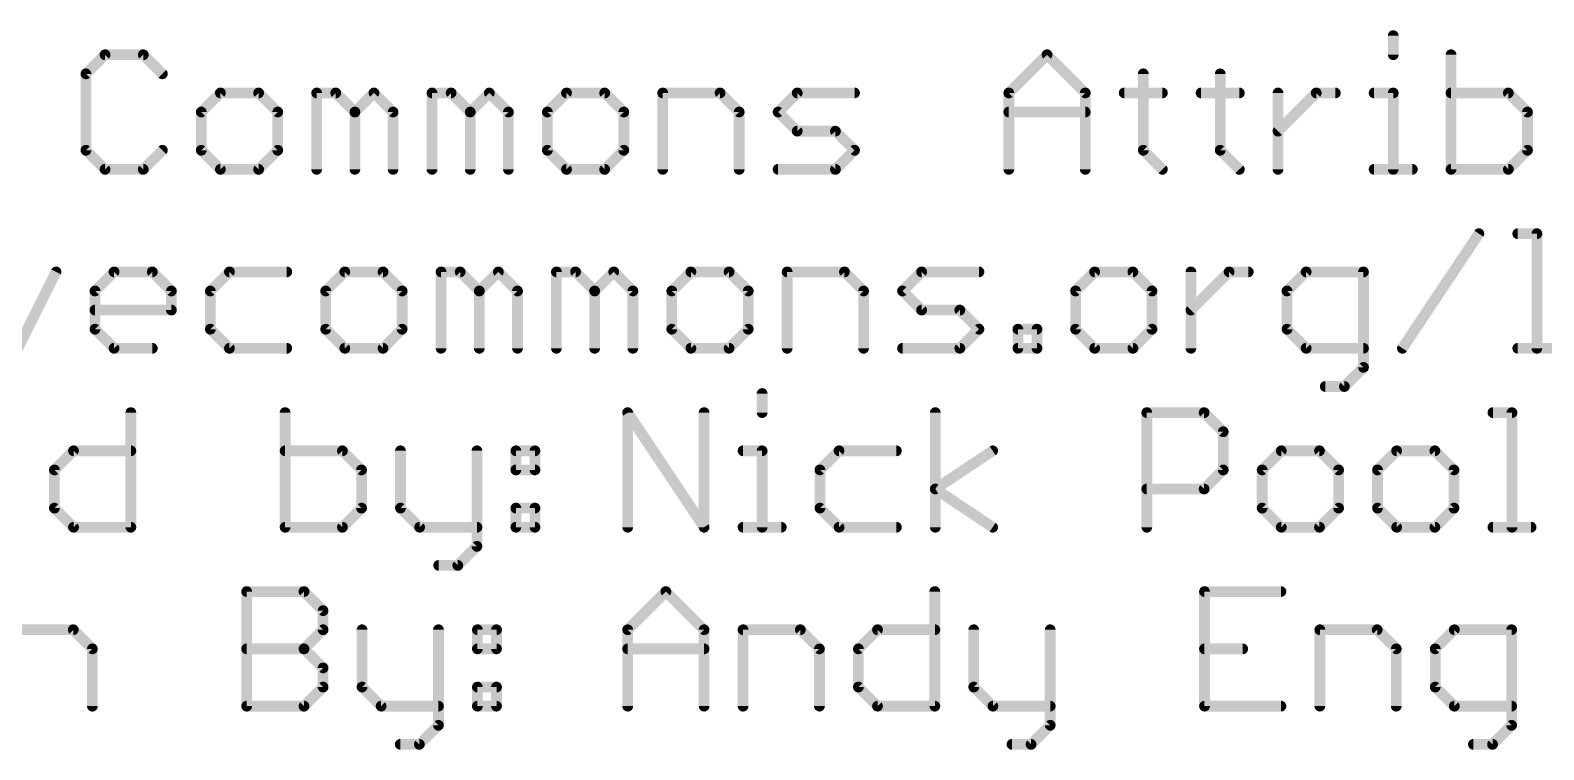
# Model space of a CAD drawing. Extents: x -38 to 69, y -13 to 33.
# Drawn here: x 4.3 to 25.78, y -13.24 to -3.03 of the extents above; entities that cross this region are included whole.
import ezdxf

# ---------------------------------------------------------------- set-up
doc = ezdxf.new("R2010")
doc.units = 0
doc.layers.add('51', color=53, linetype='CONTINUOUS')

msp = doc.modelspace()

# ---------------------------------------------------------------- linework, layer by layer
at = {"layer": '51', "const_width": 0.1524}
for points in [[(23.6407, -3.1056), (23.6407, -3.3768)], [(5.3591, -3.3768), (5.088, -3.648)], [(5.9015, -3.3768), (5.3591, -3.3768)], [(6.1726, -3.648), (5.9015, -3.3768)], [(18.1852, -3.9191), (18.7276, -3.3768)], [(18.7276, -3.3768), (19.2699, -3.9191)], [(24.461, -3.3768), (24.461, -5.0038)], [(5.088, -3.648), (5.088, -4.7326)], [(20.0936, -3.648), (20.0936, -4.7326)], [(21.185, -3.648), (21.185, -4.7326)], [(6.9963, -3.9191), (6.7251, -4.1903)], [(7.5386, -3.9191), (6.9963, -3.9191)], [(7.8098, -4.1903), (7.5386, -3.9191)], [(8.3623, -5.0038), (8.3623, -3.9191)], [(8.3623, -3.9191), (8.6335, -3.9191)], [(8.6335, -3.9191), (8.9046, -4.1903)], [(8.9046, -4.1903), (9.1758, -3.9191)], [(9.1758, -3.9191), (9.447, -4.1903)], [(9.9995, -5.0038), (9.9995, -3.9191)], [(9.9995, -3.9191), (10.2706, -3.9191)], [(10.2706, -3.9191), (10.5418, -4.1903)], [(10.5418, -4.1903), (10.8129, -3.9191)], [(10.8129, -3.9191), (11.0841, -4.1903)], [(11.9078, -3.9191), (11.6366, -4.1903)], [(12.4501, -3.9191), (11.9078, -3.9191)], [(12.7213, -4.1903), (12.4501, -3.9191)], [(13.2738, -5.0038), (13.2738, -3.9191)], [(13.2738, -3.9191), (14.0873, -3.9191)], [(14.0873, -3.9191), (14.3584, -4.1903)], [(14.9109, -4.1903), (15.1821, -3.9191)], [(15.1821, -3.9191), (15.9956, -3.9191)], [(18.1852, -5.0038), (18.1852, -3.9191)], [(19.2699, -3.9191), (19.2699, -5.0038)], [(19.8224, -3.9191), (20.3647, -3.9191)], [(20.9138, -3.9191), (21.4562, -3.9191)], [(22.0053, -5.0038), (22.0053, -3.9191)], [(22.0053, -4.4615), (22.5476, -3.9191)], [(22.5476, -3.9191), (22.8188, -3.9191)], [(23.3696, -3.9191), (23.6407, -3.9191)], [(23.6407, -3.9191), (23.6407, -5.0038)], [(25.2745, -3.9191), (24.461, -3.9191)], [(25.5457, -4.1903), (25.2745, -3.9191)], [(6.7251, -4.1903), (6.7251, -4.7326)], [(7.8098, -4.7326), (7.8098, -4.1903)], [(8.9046, -4.1903), (8.9046, -5.0038)], [(9.447, -4.1903), (9.447, -5.0038)], [(10.5418, -4.1903), (10.5418, -5.0038)], [(11.0841, -4.1903), (11.0841, -5.0038)], [(11.6366, -4.1903), (11.6366, -4.7326)], [(12.7213, -4.7326), (12.7213, -4.1903)], [(14.3584, -4.1903), (14.3584, -5.0038)], [(15.1821, -4.4615), (14.9109, -4.1903)], [(18.1852, -4.1903), (19.2699, -4.1903)], [(25.5457, -4.7326), (25.5457, -4.1903)], [(15.7244, -4.4615), (15.1821, -4.4615)], [(15.9956, -4.7326), (15.7244, -4.4615)], [(5.088, -4.7326), (5.3591, -5.0038)], [(5.9015, -5.0038), (6.1726, -4.7326)], [(6.7251, -4.7326), (6.9963, -5.0038)], [(7.5386, -5.0038), (7.8098, -4.7326)], [(11.6366, -4.7326), (11.9078, -5.0038)], [(12.4501, -5.0038), (12.7213, -4.7326)], [(15.7244, -5.0038), (15.9956, -4.7326)], [(20.0936, -4.7326), (20.3647, -5.0038)], [(21.185, -4.7326), (21.4562, -5.0038)], [(25.2745, -5.0038), (25.5457, -4.7326)], [(5.3591, -5.0038), (5.9015, -5.0038)], [(6.9963, -5.0038), (7.5386, -5.0038)], [(11.9078, -5.0038), (12.4501, -5.0038)], [(14.9109, -5.0038), (15.7244, -5.0038)], [(23.3696, -5.0038), (23.9119, -5.0038)], [(24.461, -5.0038), (25.2745, -5.0038)], [(23.7708, -7.5438), (24.8555, -5.9168)], [(25.408, -5.9168), (25.6791, -5.9168)], [(25.6791, -5.9168), (25.6791, -7.5438)], [(4.1216, -7.5438), (4.6639, -6.4591)], [(5.2164, -6.7303), (5.4876, -6.4591)], [(5.4876, -6.4591), (6.0299, -6.4591)], [(6.0299, -6.4591), (6.301, -6.7303)], [(7.1247, -6.4591), (6.8535, -6.7303)], [(7.9382, -6.4591), (7.1247, -6.4591)], [(8.7619, -6.4591), (8.4907, -6.7303)], [(9.3042, -6.4591), (8.7619, -6.4591)], [(9.5754, -6.7303), (9.3042, -6.4591)], [(10.1279, -7.5438), (10.1279, -6.4591)], [(10.1279, -6.4591), (10.399, -6.4591)], [(10.399, -6.4591), (10.6702, -6.7303)], [(10.6702, -6.7303), (10.9413, -6.4591)], [(10.9413, -6.4591), (11.2125, -6.7303)], [(11.765, -7.5438), (11.765, -6.4591)], [(11.765, -6.4591), (12.0362, -6.4591)], [(12.0362, -6.4591), (12.3073, -6.7303)], [(12.3073, -6.7303), (12.5785, -6.4591)], [(12.5785, -6.4591), (12.8497, -6.7303)], [(13.6733, -6.4591), (13.4022, -6.7303)], [(14.2157, -6.4591), (13.6733, -6.4591)], [(14.4868, -6.7303), (14.2157, -6.4591)], [(15.0393, -7.5438), (15.0393, -6.4591)], [(15.0393, -6.4591), (15.8528, -6.4591)], [(15.8528, -6.4591), (16.124, -6.7303)], [(16.6765, -6.7303), (16.9476, -6.4591)], [(16.9476, -6.4591), (17.7611, -6.4591)], [(19.4034, -6.4591), (19.1322, -6.7303)], [(19.9457, -6.4591), (19.4034, -6.4591)], [(20.2169, -6.7303), (19.9457, -6.4591)], [(20.7694, -7.5438), (20.7694, -6.4591)], [(20.7694, -7.0015), (21.3117, -6.4591)], [(21.3117, -6.4591), (21.5829, -6.4591)], [(22.4048, -6.4591), (22.1337, -6.7303)], [(23.2183, -6.4591), (22.4048, -6.4591)], [(23.2183, -7.815), (23.2183, -6.4591)], [(5.2164, -7.2726), (5.2164, -6.7303)], [(6.301, -6.7303), (6.301, -7.0015)], [(6.8535, -6.7303), (6.8535, -7.2726)], [(8.4907, -6.7303), (8.4907, -7.2726)], [(9.5754, -7.2726), (9.5754, -6.7303)], [(10.6702, -6.7303), (10.6702, -7.5438)], [(11.2125, -6.7303), (11.2125, -7.5438)], [(12.3073, -6.7303), (12.3073, -7.5438)], [(12.8497, -6.7303), (12.8497, -7.5438)], [(13.4022, -6.7303), (13.4022, -7.2726)], [(14.4868, -7.2726), (14.4868, -6.7303)], [(16.124, -6.7303), (16.124, -7.5438)], [(16.9476, -7.0015), (16.6765, -6.7303)], [(19.1322, -6.7303), (19.1322, -7.2726)], [(20.2169, -7.2726), (20.2169, -6.7303)], [(22.1337, -6.7303), (22.1337, -7.2726)], [(6.301, -7.0015), (5.2164, -7.0015)], [(17.49, -7.0015), (16.9476, -7.0015)], [(17.7611, -7.2726), (17.49, -7.0015)], [(5.4876, -7.5438), (5.2164, -7.2726)], [(6.8535, -7.2726), (7.1247, -7.5438)], [(8.4907, -7.2726), (8.7619, -7.5438)], [(9.3042, -7.5438), (9.5754, -7.2726)], [(13.4022, -7.2726), (13.6733, -7.5438)], [(14.2157, -7.5438), (14.4868, -7.2726)], [(17.49, -7.5438), (17.7611, -7.2726)], [(18.3136, -7.5438), (18.3136, -7.2726)], [(18.3136, -7.2726), (18.5848, -7.2726)], [(18.5848, -7.2726), (18.5848, -7.5438)], [(19.1322, -7.2726), (19.4034, -7.5438)], [(19.9457, -7.5438), (20.2169, -7.2726)], [(22.1337, -7.2726), (22.4048, -7.5438)], [(6.0299, -7.5438), (5.4876, -7.5438)], [(7.1247, -7.5438), (7.9382, -7.5438)], [(8.7619, -7.5438), (9.3042, -7.5438)], [(13.6733, -7.5438), (14.2157, -7.5438)], [(16.6765, -7.5438), (17.49, -7.5438)], [(18.5848, -7.5438), (18.3136, -7.5438)], [(19.4034, -7.5438), (19.9457, -7.5438)], [(22.4048, -7.5438), (23.2183, -7.5438)], [(25.408, -7.5438), (25.9503, -7.5438)], [(22.9472, -8.0861), (23.2183, -7.815)], [(14.6845, -8.1856), (14.6845, -8.4568)], [(22.676, -8.0861), (22.9472, -8.0861)], [(5.7252, -8.4568), (5.7252, -10.0838)], [(7.9149, -8.4568), (7.9149, -10.0838)], [(12.7762, -10.0838), (12.7762, -8.4568)], [(12.7762, -8.4568), (13.8609, -10.0838)], [(13.8609, -10.0838), (13.8609, -8.4568)], [(17.142, -10.0838), (17.142, -8.4568)], [(20.1434, -10.0838), (20.1434, -8.4568)], [(20.1434, -8.4568), (20.9569, -8.4568)], [(20.9569, -8.4568), (21.2281, -8.728)], [(25.0549, -8.4568), (25.326, -8.4568)], [(25.326, -8.4568), (25.326, -10.0838)], [(21.2281, -8.728), (21.2281, -9.2703)], [(4.6406, -9.2703), (4.9117, -8.9991)], [(4.9117, -8.9991), (5.7252, -8.9991)], [(8.7284, -8.9991), (7.9149, -8.9991)], [(8.9995, -9.2703), (8.7284, -8.9991)], [(9.552, -8.9991), (9.552, -9.8126)], [(10.6367, -8.9991), (10.6367, -10.355)], [(11.1892, -8.9991), (11.4604, -8.9991)], [(11.1892, -9.2703), (11.1892, -8.9991)], [(11.4604, -8.9991), (11.4604, -9.2703)], [(14.4134, -8.9991), (14.6845, -8.9991)], [(14.6845, -8.9991), (14.6845, -10.0838)], [(15.776, -8.9991), (15.5048, -9.2703)], [(16.5895, -8.9991), (15.776, -8.9991)], [(17.142, -9.5415), (17.9554, -8.9991)], [(22.0517, -8.9991), (21.7806, -9.2703)], [(22.5941, -8.9991), (22.0517, -8.9991)], [(22.8652, -9.2703), (22.5941, -8.9991)], [(23.6889, -8.9991), (23.4177, -9.2703)], [(24.2312, -8.9991), (23.6889, -8.9991)], [(24.5024, -9.2703), (24.2312, -8.9991)], [(4.6406, -9.8126), (4.6406, -9.2703)], [(8.9995, -9.8126), (8.9995, -9.2703)], [(11.4604, -9.2703), (11.1892, -9.2703)], [(15.5048, -9.2703), (15.5048, -9.8126)], [(21.2281, -9.2703), (20.9569, -9.5415)], [(21.7806, -9.2703), (21.7806, -9.8126)], [(22.8652, -9.8126), (22.8652, -9.2703)], [(23.4177, -9.2703), (23.4177, -9.8126)], [(24.5024, -9.8126), (24.5024, -9.2703)], [(17.9554, -10.0838), (17.142, -9.5415)], [(20.9569, -9.5415), (20.1434, -9.5415)], [(4.9117, -10.0838), (4.6406, -9.8126)], [(8.7284, -10.0838), (8.9995, -9.8126)], [(9.552, -9.8126), (9.8232, -10.0838)], [(11.1892, -9.8126), (11.4604, -9.8126)], [(11.1892, -10.0838), (11.1892, -9.8126)], [(11.4604, -9.8126), (11.4604, -10.0838)], [(15.5048, -9.8126), (15.776, -10.0838)], [(21.7806, -9.8126), (22.0517, -10.0838)], [(22.5941, -10.0838), (22.8652, -9.8126)], [(23.4177, -9.8126), (23.6889, -10.0838)], [(24.2312, -10.0838), (24.5024, -9.8126)], [(5.7252, -10.0838), (4.9117, -10.0838)], [(7.9149, -10.0838), (8.7284, -10.0838)], [(9.8232, -10.0838), (10.6367, -10.0838)], [(11.4604, -10.0838), (11.1892, -10.0838)], [(14.4134, -10.0838), (14.9557, -10.0838)], [(15.776, -10.0838), (16.5895, -10.0838)], [(22.0517, -10.0838), (22.5941, -10.0838)], [(23.6889, -10.0838), (24.2312, -10.0838)], [(25.0549, -10.0838), (25.5972, -10.0838)], [(10.6367, -10.355), (10.3655, -10.6261)], [(10.3655, -10.6261), (10.0944, -10.6261)], [(7.3692, -12.6238), (7.3692, -10.9968)], [(7.3692, -10.9968), (8.1827, -10.9968)], [(8.1827, -10.9968), (8.4538, -11.268)], [(12.7762, -11.5391), (13.3185, -10.9968)], [(13.3185, -10.9968), (13.8609, -11.5391)], [(17.1352, -10.9968), (17.1352, -12.6238)], [(22.0466, -10.9968), (20.962, -10.9968)], [(20.962, -10.9968), (20.962, -12.6238)], [(8.4538, -11.268), (8.4538, -11.5391)], [(4.0949, -11.5391), (4.9084, -11.5391)], [(4.9084, -11.5391), (5.1795, -11.8103)], [(8.4538, -11.5391), (8.1827, -11.8103)], [(9.0063, -11.5391), (9.0063, -12.3526)], [(10.091, -11.5391), (10.091, -12.895)], [(10.6435, -11.5391), (10.9146, -11.5391)], [(10.6435, -11.8103), (10.6435, -11.5391)], [(10.9146, -11.5391), (10.9146, -11.8103)], [(12.7762, -12.6238), (12.7762, -11.5391)], [(13.8609, -11.5391), (13.8609, -12.6238)], [(14.4134, -12.6238), (14.4134, -11.5391)], [(14.4134, -11.5391), (15.2269, -11.5391)], [(15.2269, -11.5391), (15.498, -11.8103)], [(16.0505, -11.8103), (16.3217, -11.5391)], [(16.3217, -11.5391), (17.1352, -11.5391)], [(17.6877, -11.5391), (17.6877, -12.3526)], [(18.7723, -11.5391), (18.7723, -12.895)], [(22.5991, -12.6238), (22.5991, -11.5391)], [(22.5991, -11.5391), (23.4126, -11.5391)], [(23.4126, -11.5391), (23.6838, -11.8103)], [(24.5075, -11.5391), (24.2363, -11.8103)], [(25.321, -11.5391), (24.5075, -11.5391)], [(25.321, -12.895), (25.321, -11.5391)], [(5.1795, -11.8103), (5.1795, -12.6238)], [(7.3692, -11.8103), (8.1827, -11.8103)], [(8.1827, -11.8103), (8.4538, -12.0815)], [(10.9146, -11.8103), (10.6435, -11.8103)], [(12.7762, -11.8103), (13.8609, -11.8103)], [(15.498, -11.8103), (15.498, -12.6238)], [(16.0505, -12.3526), (16.0505, -11.8103)], [(20.962, -11.8103), (21.5043, -11.8103)], [(23.6838, -11.8103), (23.6838, -12.6238)], [(24.2363, -11.8103), (24.2363, -12.3526)], [(8.4538, -12.0815), (8.4538, -12.3526)], [(8.4538, -12.3526), (8.1827, -12.6238)], [(9.0063, -12.3526), (9.2775, -12.6238)], [(10.6435, -12.3526), (10.9146, -12.3526)], [(10.6435, -12.6238), (10.6435, -12.3526)], [(10.9146, -12.3526), (10.9146, -12.6238)], [(16.3217, -12.6238), (16.0505, -12.3526)], [(17.6877, -12.3526), (17.9588, -12.6238)], [(24.2363, -12.3526), (24.5075, -12.6238)], [(8.1827, -12.6238), (7.3692, -12.6238)], [(9.2775, -12.6238), (10.091, -12.6238)], [(10.9146, -12.6238), (10.6435, -12.6238)], [(17.1352, -12.6238), (16.3217, -12.6238)], [(17.9588, -12.6238), (18.7723, -12.6238)], [(20.962, -12.6238), (22.0466, -12.6238)], [(24.5075, -12.6238), (25.321, -12.6238)], [(10.091, -12.895), (9.8198, -13.1661)], [(18.7723, -12.895), (18.5012, -13.1661)], [(25.0498, -13.1661), (25.321, -12.895)], [(9.8198, -13.1661), (9.5487, -13.1661)], [(18.5012, -13.1661), (18.23, -13.1661)], [(24.7786, -13.1661), (25.0498, -13.1661)]]:
    msp.add_lwpolyline(points, dxfattribs=at)
at = {"layer": '51', "const_width": 0.0762}
for points in [[(23.6788, -3.1056, 1), (23.6026, -3.1056)], [(5.3591, -3.3387, 1), (5.3591, -3.4149)], [(5.3861, -3.4038, 1), (5.3322, -3.3499)], [(5.9284, -3.3499, 1), (5.8745, -3.4038)], [(5.9015, -3.4149, 1), (5.9015, -3.3387)], [(18.7545, -3.3499, 1), (18.7006, -3.4038)], [(18.7545, -3.4038, 1), (18.7006, -3.3499)], [(23.6026, -3.3768, 1), (23.6788, -3.3768)], [(24.4991, -3.3768, 1), (24.4229, -3.3768)], [(5.061, -3.621, 1), (5.1149, -3.6749)], [(5.1261, -3.648, 1), (5.0499, -3.648)], [(6.1457, -3.6749, 1), (6.1996, -3.621)], [(20.1317, -3.648, 1), (20.0555, -3.648)], [(21.2231, -3.648, 1), (21.1469, -3.648)], [(6.9963, -3.881, 1), (6.9963, -3.9572)], [(7.0232, -3.9461, 1), (6.9694, -3.8922)], [(7.5656, -3.8922, 1), (7.5117, -3.9461)], [(7.5386, -3.9572, 1), (7.5386, -3.881)], [(8.4004, -3.9191, 1), (8.3242, -3.9191)], [(8.3623, -3.881, 1), (8.3623, -3.9572)], [(8.6604, -3.8922, 1), (8.6065, -3.9461)], [(8.6335, -3.9572, 1), (8.6335, -3.881)], [(9.2027, -3.8922, 1), (9.1488, -3.9461)], [(9.2027, -3.9461, 1), (9.1488, -3.8922)], [(10.0376, -3.9191, 1), (9.9614, -3.9191)], [(9.9995, -3.881, 1), (9.9995, -3.9572)], [(10.2976, -3.8922, 1), (10.2437, -3.9461)], [(10.2706, -3.9572, 1), (10.2706, -3.881)], [(10.8399, -3.8922, 1), (10.786, -3.9461)], [(10.8399, -3.9461, 1), (10.786, -3.8922)], [(11.9078, -3.881, 1), (11.9078, -3.9572)], [(11.9347, -3.9461, 1), (11.8808, -3.8922)], [(12.477, -3.8922, 1), (12.4232, -3.9461)], [(12.4501, -3.9572, 1), (12.4501, -3.881)], [(13.3119, -3.9191, 1), (13.2357, -3.9191)], [(13.2738, -3.881, 1), (13.2738, -3.9572)], [(14.1142, -3.8922, 1), (14.0603, -3.9461)], [(14.0873, -3.9572, 1), (14.0873, -3.881)], [(15.1821, -3.881, 1), (15.1821, -3.9572)], [(15.209, -3.9461, 1), (15.1551, -3.8922)], [(15.9956, -3.9572, 1), (15.9956, -3.881)], [(18.2233, -3.9191, 1), (18.1471, -3.9191)], [(18.1583, -3.8922, 1), (18.2122, -3.9461)], [(19.308, -3.9191, 1), (19.2318, -3.9191)], [(19.2429, -3.9461, 1), (19.2968, -3.8922)], [(19.8224, -3.881, 1), (19.8224, -3.9572)], [(20.3647, -3.9572, 1), (20.3647, -3.881)], [(20.9138, -3.881, 1), (20.9138, -3.9572)], [(21.4562, -3.9572, 1), (21.4562, -3.881)], [(22.0434, -3.9191, 1), (21.9672, -3.9191)], [(22.5476, -3.881, 1), (22.5476, -3.9572)], [(22.5745, -3.9461, 1), (22.5206, -3.8922)], [(22.8188, -3.9572, 1), (22.8188, -3.881)], [(23.3696, -3.881, 1), (23.3696, -3.9572)], [(23.6788, -3.9191, 1), (23.6026, -3.9191)], [(23.6407, -3.9572, 1), (23.6407, -3.881)], [(24.461, -3.881, 1), (24.461, -3.9572)], [(25.3014, -3.8922, 1), (25.2475, -3.9461)], [(25.2745, -3.9572, 1), (25.2745, -3.881)], [(6.7632, -4.1903, 1), (6.687, -4.1903)], [(6.6982, -4.1634, 1), (6.7521, -4.2172)], [(7.8479, -4.1903, 1), (7.7717, -4.1903)], [(7.7829, -4.2172, 1), (7.8367, -4.1634)], [(8.9427, -4.1903, 1), (8.8665, -4.1903)], [(8.8777, -4.1634, 1), (8.9316, -4.2172)], [(8.8777, -4.2172, 1), (8.9316, -4.1634)], [(9.4851, -4.1903, 1), (9.4089, -4.1903)], [(9.42, -4.2172, 1), (9.4739, -4.1634)], [(10.5799, -4.1903, 1), (10.5037, -4.1903)], [(10.5148, -4.1634, 1), (10.5687, -4.2172)], [(10.5148, -4.2172, 1), (10.5687, -4.1634)], [(11.1222, -4.1903, 1), (11.046, -4.1903)], [(11.0572, -4.2172, 1), (11.1111, -4.1634)], [(11.6747, -4.1903, 1), (11.5985, -4.1903)], [(11.6097, -4.1634, 1), (11.6635, -4.2172)], [(12.7594, -4.1903, 1), (12.6832, -4.1903)], [(12.6943, -4.2172, 1), (12.7482, -4.1634)], [(14.3965, -4.1903, 1), (14.3203, -4.1903)], [(14.3315, -4.2172, 1), (14.3854, -4.1634)], [(14.9379, -4.1634, 1), (14.884, -4.2172)], [(14.884, -4.1634, 1), (14.9379, -4.2172)], [(18.1852, -4.1522, 1), (18.1852, -4.2284)], [(19.2699, -4.2284, 1), (19.2699, -4.1522)], [(25.5838, -4.1903, 1), (25.5076, -4.1903)], [(25.5187, -4.2172, 1), (25.5726, -4.1634)], [(15.1821, -4.4234, 1), (15.1821, -4.4996)], [(15.1551, -4.4884, 1), (15.209, -4.4345)], [(15.7514, -4.4345, 1), (15.6975, -4.4884)], [(15.7244, -4.4996, 1), (15.7244, -4.4234)], [(21.9783, -4.4345, 1), (22.0322, -4.4884)], [(5.1149, -4.7057, 1), (5.061, -4.7596)], [(5.0499, -4.7326, 1), (5.1261, -4.7326)], [(6.1996, -4.7596, 1), (6.1457, -4.7057)], [(6.7521, -4.7057, 1), (6.6982, -4.7596)], [(6.687, -4.7326, 1), (6.7632, -4.7326)], [(7.7717, -4.7326, 1), (7.8479, -4.7326)], [(7.8367, -4.7596, 1), (7.7829, -4.7057)], [(11.6635, -4.7057, 1), (11.6097, -4.7596)], [(11.5985, -4.7326, 1), (11.6747, -4.7326)], [(12.6832, -4.7326, 1), (12.7594, -4.7326)], [(12.7482, -4.7596, 1), (12.6943, -4.7057)], [(16.0225, -4.7596, 1), (15.9686, -4.7057)], [(15.9686, -4.7596, 1), (16.0225, -4.7057)], [(20.1205, -4.7057, 1), (20.0666, -4.7596)], [(20.0555, -4.7326, 1), (20.1317, -4.7326)], [(21.2119, -4.7057, 1), (21.158, -4.7596)], [(21.1469, -4.7326, 1), (21.2231, -4.7326)], [(25.5076, -4.7326, 1), (25.5838, -4.7326)], [(25.5726, -4.7596, 1), (25.5187, -4.7057)], [(5.3591, -4.9657, 1), (5.3591, -5.0419)], [(5.3322, -5.0307, 1), (5.3861, -4.9769)], [(5.8745, -4.9769, 1), (5.9284, -5.0307)], [(5.9015, -5.0419, 1), (5.9015, -4.9657)], [(6.9963, -4.9657, 1), (6.9963, -5.0419)], [(6.9694, -5.0307, 1), (7.0232, -4.9769)], [(7.5117, -4.9769, 1), (7.5656, -5.0307)], [(7.5386, -5.0419, 1), (7.5386, -4.9657)], [(11.9078, -4.9657, 1), (11.9078, -5.0419)], [(11.8808, -5.0307, 1), (11.9347, -4.9769)], [(12.4232, -4.9769, 1), (12.477, -5.0307)], [(12.4501, -5.0419, 1), (12.4501, -4.9657)], [(14.9109, -4.9657, 1), (14.9109, -5.0419)], [(15.6975, -4.9769, 1), (15.7514, -5.0307)], [(15.7244, -5.0419, 1), (15.7244, -4.9657)], [(20.3378, -5.0307, 1), (20.3917, -4.9769)], [(21.4292, -5.0307, 1), (21.4831, -4.9769)], [(23.3696, -4.9657, 1), (23.3696, -5.0419)], [(23.9119, -5.0419, 1), (23.9119, -4.9657)], [(24.461, -4.9657, 1), (24.461, -5.0419)], [(25.2476, -4.9769, 1), (25.3014, -5.0307)], [(25.2745, -5.0419, 1), (25.2745, -4.9657)], [(8.3242, -5.0038, 1), (8.4004, -5.0038)], [(8.8665, -5.0038, 1), (8.9427, -5.0038)], [(9.4089, -5.0038, 1), (9.4851, -5.0038)], [(9.9614, -5.0038, 1), (10.0376, -5.0038)], [(10.5037, -5.0038, 1), (10.5799, -5.0038)], [(11.046, -5.0038, 1), (11.1222, -5.0038)], [(13.2357, -5.0038, 1), (13.3119, -5.0038)], [(14.3203, -5.0038, 1), (14.3965, -5.0038)], [(18.1471, -5.0038, 1), (18.2233, -5.0038)], [(19.2318, -5.0038, 1), (19.308, -5.0038)], [(21.9672, -5.0038, 1), (22.0434, -5.0038)], [(23.6026, -5.0038, 1), (23.6788, -5.0038)], [(24.4229, -5.0038, 1), (24.4991, -5.0038)], [(24.8872, -5.9379, 1), (24.8238, -5.8957)], [(25.408, -5.8787, 1), (25.408, -5.9549)], [(25.7172, -5.9168, 1), (25.641, -5.9168)], [(25.6791, -5.9549, 1), (25.6791, -5.8787)], [(4.698, -6.4762, 1), (4.6298, -6.4421)], [(5.4876, -6.421, 1), (5.4876, -6.4972)], [(5.5145, -6.4861, 1), (5.4606, -6.4322)], [(6.0568, -6.4322, 1), (6.0029, -6.4861)], [(6.0299, -6.4972, 1), (6.0299, -6.421)], [(7.1247, -6.421, 1), (7.1247, -6.4972)], [(7.1516, -6.4861, 1), (7.0978, -6.4322)], [(7.9382, -6.4972, 1), (7.9382, -6.421)], [(8.7619, -6.421, 1), (8.7619, -6.4972)], [(8.7888, -6.4861, 1), (8.7349, -6.4322)], [(9.3311, -6.4322, 1), (9.2773, -6.4861)], [(9.3042, -6.4972, 1), (9.3042, -6.421)], [(10.166, -6.4591, 1), (10.0898, -6.4591)], [(10.1279, -6.421, 1), (10.1279, -6.4972)], [(10.426, -6.4322, 1), (10.3721, -6.4861)], [(10.399, -6.4972, 1), (10.399, -6.421)], [(10.9683, -6.4322, 1), (10.9144, -6.4861)], [(10.9683, -6.4861, 1), (10.9144, -6.4322)], [(11.8031, -6.4591, 1), (11.7269, -6.4591)], [(11.765, -6.421, 1), (11.765, -6.4972)], [(12.0631, -6.4322, 1), (12.0092, -6.4861)], [(12.0362, -6.4972, 1), (12.0362, -6.421)], [(12.6054, -6.4322, 1), (12.5516, -6.4861)], [(12.6054, -6.4861, 1), (12.5516, -6.4322)], [(13.6733, -6.421, 1), (13.6733, -6.4972)], [(13.7003, -6.4861, 1), (13.6464, -6.4322)], [(14.2426, -6.4322, 1), (14.1887, -6.4861)], [(14.2157, -6.4972, 1), (14.2157, -6.421)], [(15.0774, -6.4591, 1), (15.0012, -6.4591)], [(15.0393, -6.421, 1), (15.0393, -6.4972)], [(15.8798, -6.4322, 1), (15.8259, -6.4861)], [(15.8528, -6.4972, 1), (15.8528, -6.421)], [(16.9476, -6.421, 1), (16.9476, -6.4972)], [(16.9746, -6.4861, 1), (16.9207, -6.4322)], [(17.7611, -6.4972, 1), (17.7611, -6.421)], [(19.4034, -6.421, 1), (19.4034, -6.4972)], [(19.4303, -6.4861, 1), (19.3764, -6.4322)], [(19.9727, -6.4322, 1), (19.9188, -6.4861)], [(19.9457, -6.4972, 1), (19.9457, -6.421)], [(20.8075, -6.4591, 1), (20.7313, -6.4591)], [(21.3117, -6.421, 1), (21.3117, -6.4972)], [(21.3386, -6.4861, 1), (21.2848, -6.4322)], [(21.5829, -6.4972, 1), (21.5829, -6.421)], [(22.4048, -6.421, 1), (22.4048, -6.4972)], [(22.4318, -6.4861, 1), (22.3779, -6.4322)], [(23.2564, -6.4591, 1), (23.1802, -6.4591)], [(23.2183, -6.4972, 1), (23.2183, -6.421)], [(5.2545, -6.7303, 1), (5.1783, -6.7303)], [(6.3391, -6.7303, 1), (6.2629, -6.7303)], [(6.8916, -6.7303, 1), (6.8154, -6.7303)], [(8.5288, -6.7303, 1), (8.4526, -6.7303)], [(9.6135, -6.7303, 1), (9.5373, -6.7303)], [(10.7083, -6.7303, 1), (10.6321, -6.7303)], [(11.2506, -6.7303, 1), (11.1744, -6.7303)], [(12.3454, -6.7303, 1), (12.2692, -6.7303)], [(12.8878, -6.7303, 1), (12.8116, -6.7303)], [(13.4403, -6.7303, 1), (13.3641, -6.7303)], [(14.5249, -6.7303, 1), (14.4487, -6.7303)], [(16.1621, -6.7303, 1), (16.0859, -6.7303)], [(16.7034, -6.7034, 1), (16.6495, -6.7572)], [(19.1703, -6.7303, 1), (19.0941, -6.7303)], [(20.255, -6.7303, 1), (20.1788, -6.7303)], [(22.1718, -6.7303, 1), (22.0956, -6.7303)], [(5.1894, -6.7034, 1), (5.2433, -6.7572)], [(6.2741, -6.7572, 1), (6.328, -6.7034)], [(6.8266, -6.7034, 1), (6.8805, -6.7572)], [(8.4638, -6.7034, 1), (8.5176, -6.7572)], [(9.5484, -6.7572, 1), (9.6023, -6.7034)], [(10.6432, -6.7034, 1), (10.6971, -6.7572)], [(10.6432, -6.7572, 1), (10.6971, -6.7034)], [(11.1856, -6.7572, 1), (11.2395, -6.7034)], [(12.2804, -6.7034, 1), (12.3343, -6.7572)], [(12.2804, -6.7572, 1), (12.3343, -6.7034)], [(12.8227, -6.7572, 1), (12.8766, -6.7034)], [(13.3752, -6.7034, 1), (13.4291, -6.7572)], [(14.4599, -6.7572, 1), (14.5138, -6.7034)], [(16.097, -6.7572, 1), (16.1509, -6.7034)], [(16.6495, -6.7034, 1), (16.7034, -6.7572)], [(19.1053, -6.7034, 1), (19.1592, -6.7572)], [(20.1899, -6.7572, 1), (20.2438, -6.7034)], [(22.1067, -6.7034, 1), (22.1606, -6.7572)], [(5.2164, -6.9634, 1), (5.2164, -7.0396)], [(6.2629, -7.0015, 1), (6.3391, -7.0015)], [(6.301, -7.0396, 1), (6.301, -6.9634)], [(16.9476, -6.9634, 1), (16.9476, -7.0396)], [(16.9207, -7.0284, 1), (16.9746, -6.9745)], [(17.5169, -6.9745, 1), (17.463, -7.0284)], [(17.49, -7.0396, 1), (17.49, -6.9634)], [(20.7424, -6.9745, 1), (20.7963, -7.0284)], [(5.2433, -7.2457, 1), (5.1894, -7.2996)], [(5.1783, -7.2726, 1), (5.2545, -7.2726)], [(6.8805, -7.2457, 1), (6.8266, -7.2996)], [(6.8154, -7.2726, 1), (6.8916, -7.2726)], [(8.5176, -7.2457, 1), (8.4638, -7.2996)], [(8.4526, -7.2726, 1), (8.5288, -7.2726)], [(9.5373, -7.2726, 1), (9.6135, -7.2726)], [(9.6023, -7.2996, 1), (9.5484, -7.2457)], [(13.4291, -7.2457, 1), (13.3752, -7.2996)], [(13.3641, -7.2726, 1), (13.4403, -7.2726)], [(14.4487, -7.2726, 1), (14.5249, -7.2726)], [(14.5138, -7.2996, 1), (14.4599, -7.2457)], [(17.7881, -7.2996, 1), (17.7342, -7.2457)], [(17.7342, -7.2996, 1), (17.7881, -7.2457)], [(18.3517, -7.2726, 1), (18.2755, -7.2726)], [(18.3136, -7.2345, 1), (18.3136, -7.3107)], [(18.6229, -7.2726, 1), (18.5467, -7.2726)], [(18.5848, -7.3107, 1), (18.5848, -7.2345)], [(19.1592, -7.2457, 1), (19.1053, -7.2996)], [(19.0941, -7.2726, 1), (19.1703, -7.2726)], [(20.1788, -7.2726, 1), (20.255, -7.2726)], [(20.2438, -7.2996, 1), (20.1899, -7.2457)], [(22.1606, -7.2457, 1), (22.1067, -7.2996)], [(22.0956, -7.2726, 1), (22.1718, -7.2726)], [(5.4876, -7.5057, 1), (5.4876, -7.5819)], [(5.4606, -7.5707, 1), (5.5145, -7.5169)], [(6.0299, -7.5819, 1), (6.0299, -7.5057)], [(7.1247, -7.5057, 1), (7.1247, -7.5819)], [(7.0978, -7.5707, 1), (7.1516, -7.5169)], [(7.9382, -7.5819, 1), (7.9382, -7.5057)], [(8.7619, -7.5057, 1), (8.7619, -7.5819)], [(8.7349, -7.5707, 1), (8.7888, -7.5169)], [(9.2773, -7.5169, 1), (9.3311, -7.5707)], [(9.3042, -7.5819, 1), (9.3042, -7.5057)], [(10.0898, -7.5438, 1), (10.166, -7.5438)], [(10.6321, -7.5438, 1), (10.7083, -7.5438)], [(11.1744, -7.5438, 1), (11.2506, -7.5438)], [(11.7269, -7.5438, 1), (11.8031, -7.5438)], [(12.2692, -7.5438, 1), (12.3454, -7.5438)], [(12.8116, -7.5438, 1), (12.8878, -7.5438)], [(13.6733, -7.5057, 1), (13.6733, -7.5819)], [(13.6464, -7.5707, 1), (13.7003, -7.5169)], [(14.1887, -7.5169, 1), (14.2426, -7.5707)], [(14.2157, -7.5819, 1), (14.2157, -7.5057)], [(15.0012, -7.5438, 1), (15.0774, -7.5438)], [(16.0859, -7.5438, 1), (16.1621, -7.5438)], [(16.6765, -7.5057, 1), (16.6765, -7.5819)], [(17.463, -7.5169, 1), (17.5169, -7.5707)], [(17.49, -7.5819, 1), (17.49, -7.5057)], [(18.3136, -7.5057, 1), (18.3136, -7.5819)], [(18.2755, -7.5438, 1), (18.3517, -7.5438)], [(18.5467, -7.5438, 1), (18.6229, -7.5438)], [(18.5848, -7.5819, 1), (18.5848, -7.5057)], [(19.4034, -7.5057, 1), (19.4034, -7.5819)], [(19.3764, -7.5707, 1), (19.4303, -7.5169)], [(19.9188, -7.5169, 1), (19.9726, -7.5707)], [(19.9457, -7.5819, 1), (19.9457, -7.5057)], [(20.7313, -7.5438, 1), (20.8075, -7.5438)], [(22.4048, -7.5057, 1), (22.4048, -7.5819)], [(22.3779, -7.5707, 1), (22.4318, -7.5169)], [(23.2183, -7.5819, 1), (23.2183, -7.5057)], [(23.7391, -7.5227, 1), (23.8025, -7.5649)], [(25.408, -7.5057, 1), (25.408, -7.5819)], [(25.641, -7.5438, 1), (25.7172, -7.5438)], [(23.1802, -7.815, 1), (23.2564, -7.815)], [(23.2453, -7.8419, 1), (23.1914, -7.788)], [(14.7226, -8.1856, 1), (14.6464, -8.1856)], [(22.676, -8.048, 1), (22.676, -8.1242)], [(22.9202, -8.0592, 1), (22.9741, -8.1131)], [(22.9472, -8.1242, 1), (22.9472, -8.048)], [(5.7633, -8.4568, 1), (5.6871, -8.4568)], [(7.953, -8.4568, 1), (7.8768, -8.4568)], [(12.8143, -8.4568, 1), (12.7381, -8.4568)], [(12.8079, -8.4357, 1), (12.7445, -8.4779)], [(13.899, -8.4568, 1), (13.8228, -8.4568)], [(14.6464, -8.4568, 1), (14.7226, -8.4568)], [(17.1801, -8.4568, 1), (17.1039, -8.4568)], [(20.1815, -8.4568, 1), (20.1053, -8.4568)], [(20.1434, -8.4187, 1), (20.1434, -8.4949)], [(20.9838, -8.4299, 1), (20.93, -8.4838)], [(20.9569, -8.4949, 1), (20.9569, -8.4187)], [(25.0549, -8.4187, 1), (25.0549, -8.4949)], [(25.3641, -8.4568, 1), (25.2879, -8.4568)], [(25.326, -8.4949, 1), (25.326, -8.4187)], [(21.2662, -8.728, 1), (21.19, -8.728)], [(21.2011, -8.7549, 1), (21.255, -8.701)], [(4.9117, -8.961, 1), (4.9117, -9.0372)], [(4.9387, -9.0261, 1), (4.8848, -8.9722)], [(5.7252, -9.0372, 1), (5.7252, -8.961)], [(7.9149, -8.961, 1), (7.9149, -9.0372)], [(8.7553, -8.9722, 1), (8.7014, -9.0261)], [(8.7284, -9.0372, 1), (8.7284, -8.961)], [(9.5901, -8.9991, 1), (9.5139, -8.9991)], [(10.6748, -8.9991, 1), (10.5986, -8.9991)], [(11.1892, -8.961, 1), (11.1892, -9.0372)], [(11.2273, -8.9991, 1), (11.1511, -8.9991)], [(11.4985, -8.9991, 1), (11.4223, -8.9991)], [(11.4604, -9.0372, 1), (11.4604, -8.961)], [(14.4134, -8.961, 1), (14.4134, -9.0372)], [(14.7226, -8.9991, 1), (14.6464, -8.9991)], [(14.6845, -9.0372, 1), (14.6845, -8.961)], [(15.776, -8.961, 1), (15.776, -9.0372)], [(15.8029, -9.0261, 1), (15.749, -8.9722)], [(16.5895, -9.0372, 1), (16.5895, -8.961)], [(17.9766, -9.0308, 1), (17.9343, -8.9674)], [(22.0517, -8.961, 1), (22.0517, -9.0372)], [(22.0787, -9.0261, 1), (22.0248, -8.9722)], [(22.621, -8.9722, 1), (22.5671, -9.0261)], [(22.5941, -9.0372, 1), (22.5941, -8.961)], [(23.6889, -8.961, 1), (23.6889, -9.0372)], [(23.7158, -9.0261, 1), (23.6619, -8.9722)], [(24.2582, -8.9722, 1), (24.2043, -9.0261)], [(24.2312, -9.0372, 1), (24.2312, -8.961)], [(4.6787, -9.2703, 1), (4.6025, -9.2703)], [(4.6136, -9.2434, 1), (4.6675, -9.2972)], [(9.0376, -9.2703, 1), (8.9614, -9.2703)], [(8.9726, -9.2972, 1), (9.0265, -9.2434)], [(11.1892, -9.2322, 1), (11.1892, -9.3084)], [(11.1511, -9.2703, 1), (11.2273, -9.2703)], [(11.4223, -9.2703, 1), (11.4985, -9.2703)], [(11.4604, -9.3084, 1), (11.4604, -9.2322)], [(15.5429, -9.2703, 1), (15.4667, -9.2703)], [(15.4779, -9.2434, 1), (15.5317, -9.2972)], [(21.19, -9.2703, 1), (21.2662, -9.2703)], [(21.255, -9.2972, 1), (21.2011, -9.2434)], [(21.8187, -9.2703, 1), (21.7425, -9.2703)], [(21.7536, -9.2434, 1), (21.8075, -9.2972)], [(22.9033, -9.2703, 1), (22.8271, -9.2703)], [(22.8383, -9.2972, 1), (22.8922, -9.2434)], [(23.4558, -9.2703, 1), (23.3796, -9.2703)], [(23.3908, -9.2434, 1), (23.4447, -9.2972)], [(24.5405, -9.2703, 1), (24.4643, -9.2703)], [(24.4754, -9.2972, 1), (24.5293, -9.2434)], [(17.1631, -9.5098, 1), (17.1208, -9.5732)], [(17.1208, -9.5098, 1), (17.1631, -9.5732)], [(20.1434, -9.5034, 1), (20.1434, -9.5796)], [(20.93, -9.5145, 1), (20.9838, -9.5684)], [(20.9569, -9.5796, 1), (20.9569, -9.5034)], [(4.6675, -9.7857, 1), (4.6136, -9.8396)], [(4.6025, -9.8126, 1), (4.6787, -9.8126)], [(8.9614, -9.8126, 1), (9.0376, -9.8126)], [(9.0265, -9.8396, 1), (8.9726, -9.7857)], [(9.579, -9.7857, 1), (9.5251, -9.8396)], [(9.5139, -9.8126, 1), (9.5901, -9.8126)], [(11.1892, -9.7745, 1), (11.1892, -9.8507)], [(11.2273, -9.8126, 1), (11.1511, -9.8126)], [(11.4985, -9.8126, 1), (11.4223, -9.8126)], [(11.4604, -9.8507, 1), (11.4604, -9.7745)], [(15.5317, -9.7857, 1), (15.4779, -9.8396)], [(15.4667, -9.8126, 1), (15.5429, -9.8126)], [(21.8075, -9.7857, 1), (21.7536, -9.8396)], [(21.7425, -9.8126, 1), (21.8187, -9.8126)], [(22.8271, -9.8126, 1), (22.9033, -9.8126)], [(22.8922, -9.8396, 1), (22.8383, -9.7857)], [(23.4447, -9.7857, 1), (23.3908, -9.8396)], [(23.3796, -9.8126, 1), (23.4558, -9.8126)], [(24.4643, -9.8126, 1), (24.5405, -9.8126)], [(24.5293, -9.8396, 1), (24.4754, -9.7857)], [(4.9117, -10.0457, 1), (4.9117, -10.1219)], [(4.8848, -10.1107, 1), (4.9387, -10.0569)], [(5.6871, -10.0838, 1), (5.7633, -10.0838)], [(5.7252, -10.1219, 1), (5.7252, -10.0457)], [(7.9149, -10.0457, 1), (7.9149, -10.1219)], [(7.8768, -10.0838, 1), (7.953, -10.0838)], [(8.7014, -10.0569, 1), (8.7553, -10.1107)], [(8.7284, -10.1219, 1), (8.7284, -10.0457)], [(9.8232, -10.0457, 1), (9.8232, -10.1219)], [(9.7963, -10.1107, 1), (9.8501, -10.0569)], [(10.6367, -10.1219, 1), (10.6367, -10.0457)], [(11.1892, -10.0457, 1), (11.1892, -10.1219)], [(11.1511, -10.0838, 1), (11.2273, -10.0838)], [(11.4223, -10.0838, 1), (11.4985, -10.0838)], [(11.4604, -10.1219, 1), (11.4604, -10.0457)], [(12.7381, -10.0838, 1), (12.8143, -10.0838)], [(13.8228, -10.0838, 1), (13.899, -10.0838)], [(13.8292, -10.1049, 1), (13.8926, -10.0627)], [(14.4134, -10.0457, 1), (14.4134, -10.1219)], [(14.6464, -10.0838, 1), (14.7226, -10.0838)], [(14.9557, -10.1219, 1), (14.9557, -10.0457)], [(15.776, -10.0457, 1), (15.776, -10.1219)], [(15.749, -10.1107, 1), (15.8029, -10.0569)], [(16.5895, -10.1219, 1), (16.5895, -10.0457)], [(17.1039, -10.0838, 1), (17.1801, -10.0838)], [(17.9343, -10.1155, 1), (17.9766, -10.0521)], [(20.1053, -10.0838, 1), (20.1815, -10.0838)], [(22.0517, -10.0457, 1), (22.0517, -10.1219)], [(22.0248, -10.1107, 1), (22.0787, -10.0569)], [(22.5671, -10.0569, 1), (22.621, -10.1107)], [(22.5941, -10.1219, 1), (22.5941, -10.0457)], [(23.6889, -10.0457, 1), (23.6889, -10.1219)], [(23.6619, -10.1107, 1), (23.7158, -10.0569)], [(24.2043, -10.0569, 1), (24.2581, -10.1107)], [(24.2312, -10.1219, 1), (24.2312, -10.0457)], [(25.0549, -10.0457, 1), (25.0549, -10.1219)], [(25.2879, -10.0838, 1), (25.3641, -10.0838)], [(25.5972, -10.1219, 1), (25.5972, -10.0457)], [(10.6636, -10.3819, 1), (10.6098, -10.328)], [(10.5986, -10.355, 1), (10.6748, -10.355)], [(10.0944, -10.588, 1), (10.0944, -10.6642)], [(10.3386, -10.5992, 1), (10.3925, -10.6531)], [(10.3655, -10.6642, 1), (10.3655, -10.588)], [(7.4073, -10.9968, 1), (7.3311, -10.9968)], [(7.3692, -10.9587, 1), (7.3692, -11.0349)], [(8.2096, -10.9699, 1), (8.1557, -11.0238)], [(8.1827, -11.0349, 1), (8.1827, -10.9587)], [(13.3455, -10.9699, 1), (13.2916, -11.0238)], [(13.3455, -11.0238, 1), (13.2916, -10.9699)], [(17.1733, -10.9968, 1), (17.0971, -10.9968)], [(20.962, -10.9587, 1), (20.962, -11.0349)], [(21.0001, -10.9968, 1), (20.9239, -10.9968)], [(22.0466, -11.0349, 1), (22.0466, -10.9587)], [(8.4919, -11.268, 1), (8.4157, -11.268)], [(8.4269, -11.2949, 1), (8.4808, -11.241)], [(4.9353, -11.5122, 1), (4.8814, -11.5661)], [(4.9084, -11.5772, 1), (4.9084, -11.501)], [(8.4157, -11.5391, 1), (8.4919, -11.5391)], [(8.4808, -11.5661, 1), (8.4269, -11.5122)], [(9.0444, -11.5391, 1), (8.9682, -11.5391)], [(10.1291, -11.5391, 1), (10.0529, -11.5391)], [(10.6435, -11.501, 1), (10.6435, -11.5772)], [(10.6816, -11.5391, 1), (10.6054, -11.5391)], [(10.9527, -11.5391, 1), (10.8765, -11.5391)], [(10.9146, -11.5772, 1), (10.9146, -11.501)], [(12.8143, -11.5391, 1), (12.7381, -11.5391)], [(12.7493, -11.5122, 1), (12.8031, -11.5661)], [(13.899, -11.5391, 1), (13.8228, -11.5391)], [(13.8339, -11.5661, 1), (13.8878, -11.5122)], [(14.4515, -11.5391, 1), (14.3753, -11.5391)], [(14.4134, -11.501, 1), (14.4134, -11.5772)], [(15.2538, -11.5122, 1), (15.1999, -11.5661)], [(15.2269, -11.5772, 1), (15.2269, -11.501)], [(16.3217, -11.501, 1), (16.3217, -11.5772)], [(16.3486, -11.5661, 1), (16.2947, -11.5122)], [(17.1352, -11.5772, 1), (17.1352, -11.501)], [(17.7258, -11.5391, 1), (17.6496, -11.5391)], [(18.8104, -11.5391, 1), (18.7342, -11.5391)], [(22.6372, -11.5391, 1), (22.561, -11.5391)], [(22.5991, -11.501, 1), (22.5991, -11.5772)], [(23.4396, -11.5122, 1), (23.3857, -11.5661)], [(23.4126, -11.5772, 1), (23.4126, -11.501)], [(24.5075, -11.501, 1), (24.5075, -11.5772)], [(24.5344, -11.5661, 1), (24.4805, -11.5122)], [(25.3591, -11.5391, 1), (25.2829, -11.5391)], [(25.321, -11.5772, 1), (25.321, -11.501)], [(5.2176, -11.8103, 1), (5.1414, -11.8103)], [(5.1526, -11.8372, 1), (5.2065, -11.7834)], [(7.3692, -11.7722, 1), (7.3692, -11.8484)], [(8.2096, -11.7834, 1), (8.1557, -11.8372)], [(8.1557, -11.7834, 1), (8.2096, -11.8372)], [(8.1827, -11.8484, 1), (8.1827, -11.7722)], [(10.6435, -11.7722, 1), (10.6435, -11.8484)], [(10.6054, -11.8103, 1), (10.6816, -11.8103)], [(10.8765, -11.8103, 1), (10.9527, -11.8103)], [(10.9146, -11.8484, 1), (10.9146, -11.7722)], [(12.7762, -11.7722, 1), (12.7762, -11.8484)], [(13.8609, -11.8484, 1), (13.8609, -11.7722)], [(15.5361, -11.8103, 1), (15.4599, -11.8103)], [(15.4711, -11.8372, 1), (15.525, -11.7834)], [(16.0886, -11.8103, 1), (16.0124, -11.8103)], [(16.0236, -11.7834, 1), (16.0775, -11.8372)], [(20.962, -11.7722, 1), (20.962, -11.8484)], [(21.5043, -11.8484, 1), (21.5043, -11.7722)], [(23.7219, -11.8103, 1), (23.6457, -11.8103)], [(23.6569, -11.8372, 1), (23.7107, -11.7834)], [(24.2744, -11.8103, 1), (24.1982, -11.8103)], [(24.2094, -11.7834, 1), (24.2632, -11.8372)], [(8.4919, -12.0815, 1), (8.4157, -12.0815)], [(8.4269, -12.1084, 1), (8.4808, -12.0545)], [(8.4157, -12.3526, 1), (8.4919, -12.3526)], [(8.4808, -12.3796, 1), (8.4269, -12.3257)], [(9.0333, -12.3257, 1), (8.9794, -12.3796)], [(8.9682, -12.3526, 1), (9.0444, -12.3526)], [(10.6435, -12.3145, 1), (10.6435, -12.3907)], [(10.6816, -12.3526, 1), (10.6054, -12.3526)], [(10.9527, -12.3526, 1), (10.8765, -12.3526)], [(10.9146, -12.3907, 1), (10.9146, -12.3145)], [(16.0775, -12.3257, 1), (16.0236, -12.3796)], [(16.0124, -12.3526, 1), (16.0886, -12.3526)], [(17.7146, -12.3257, 1), (17.6607, -12.3796)], [(17.6496, -12.3526, 1), (17.7258, -12.3526)], [(24.2632, -12.3257, 1), (24.2094, -12.3796)], [(24.1982, -12.3526, 1), (24.2744, -12.3526)], [(5.1414, -12.6238, 1), (5.2176, -12.6238)], [(7.3692, -12.5857, 1), (7.3692, -12.6619)], [(7.3311, -12.6238, 1), (7.4073, -12.6238)], [(8.1557, -12.5969, 1), (8.2096, -12.6507)], [(8.1827, -12.6619, 1), (8.1827, -12.5857)], [(9.2775, -12.5857, 1), (9.2775, -12.6619)], [(9.2505, -12.6507, 1), (9.3044, -12.5969)], [(10.091, -12.6619, 1), (10.091, -12.5857)], [(10.6435, -12.5857, 1), (10.6435, -12.6619)], [(10.6054, -12.6238, 1), (10.6816, -12.6238)], [(10.8765, -12.6238, 1), (10.9527, -12.6238)], [(10.9146, -12.6619, 1), (10.9146, -12.5857)], [(12.7381, -12.6238, 1), (12.8143, -12.6238)], [(13.8228, -12.6238, 1), (13.899, -12.6238)], [(14.3753, -12.6238, 1), (14.4515, -12.6238)], [(15.4599, -12.6238, 1), (15.5361, -12.6238)], [(16.3217, -12.5857, 1), (16.3217, -12.6619)], [(16.2947, -12.6507, 1), (16.3486, -12.5969)], [(17.0971, -12.6238, 1), (17.1733, -12.6238)], [(17.1352, -12.6619, 1), (17.1352, -12.5857)], [(17.9588, -12.5857, 1), (17.9588, -12.6619)], [(17.9319, -12.6507, 1), (17.9858, -12.5969)], [(18.7723, -12.6619, 1), (18.7723, -12.5857)], [(20.962, -12.5857, 1), (20.962, -12.6619)], [(20.9239, -12.6238, 1), (21.0001, -12.6238)], [(22.0466, -12.6619, 1), (22.0466, -12.5857)], [(22.561, -12.6238, 1), (22.6372, -12.6238)], [(23.6457, -12.6238, 1), (23.7219, -12.6238)], [(24.5075, -12.5857, 1), (24.5075, -12.6619)], [(24.4805, -12.6507, 1), (24.5344, -12.5969)], [(25.321, -12.6619, 1), (25.321, -12.5857)], [(10.0529, -12.895, 1), (10.1291, -12.895)], [(10.1179, -12.9219, 1), (10.064, -12.868)], [(18.7342, -12.895, 1), (18.8104, -12.895)], [(18.7993, -12.9219, 1), (18.7454, -12.868)], [(25.2829, -12.895, 1), (25.3591, -12.895)], [(25.3479, -12.9219, 1), (25.294, -12.868)], [(9.5487, -13.128, 1), (9.5487, -13.2042)], [(9.7929, -13.1392, 1), (9.8468, -13.1931)], [(9.8198, -13.2042, 1), (9.8198, -13.128)], [(18.23, -13.128, 1), (18.23, -13.2042)], [(18.4742, -13.1392, 1), (18.5281, -13.1931)], [(18.5012, -13.2042, 1), (18.5012, -13.128)], [(24.7786, -13.128, 1), (24.7786, -13.2042)], [(25.0228, -13.1392, 1), (25.0767, -13.1931)], [(25.0498, -13.2042, 1), (25.0498, -13.128)]]:
    msp.add_lwpolyline(points, format="xyb", dxfattribs=at)

doc.saveas('drawing.dxf')
